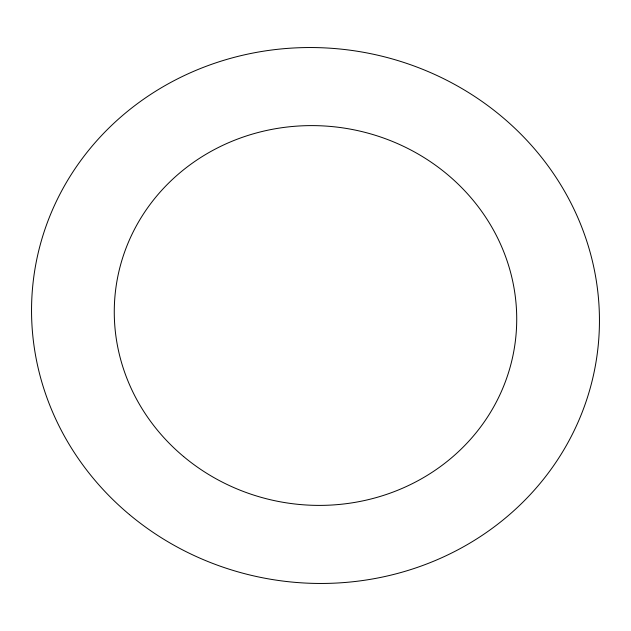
<?xml version="1.0" encoding="UTF-8"?>
<svg xmlns="http://www.w3.org/2000/svg" width="631" height="631" viewBox="0 0 631 631"><rect width="100%" height="100%" fill="white"/><g stroke="black" fill="none" stroke-linecap="round" stroke-linejoin="round"><path stroke-width="0.95" d="M183.676 456.607A201.51 189.592 9 0 0 513.074 355.008A201.51 189.592 9 0 0 249.75 134.892A201.51 189.592 9 0 0 183.676 456.607M129.481 514.612A284.352 267.536 9 0 0 594.299 371.249A284.352 267.536 9 0 0 222.719 60.639A284.352 267.536 9 0 0 129.481 514.612"/></g></svg>
